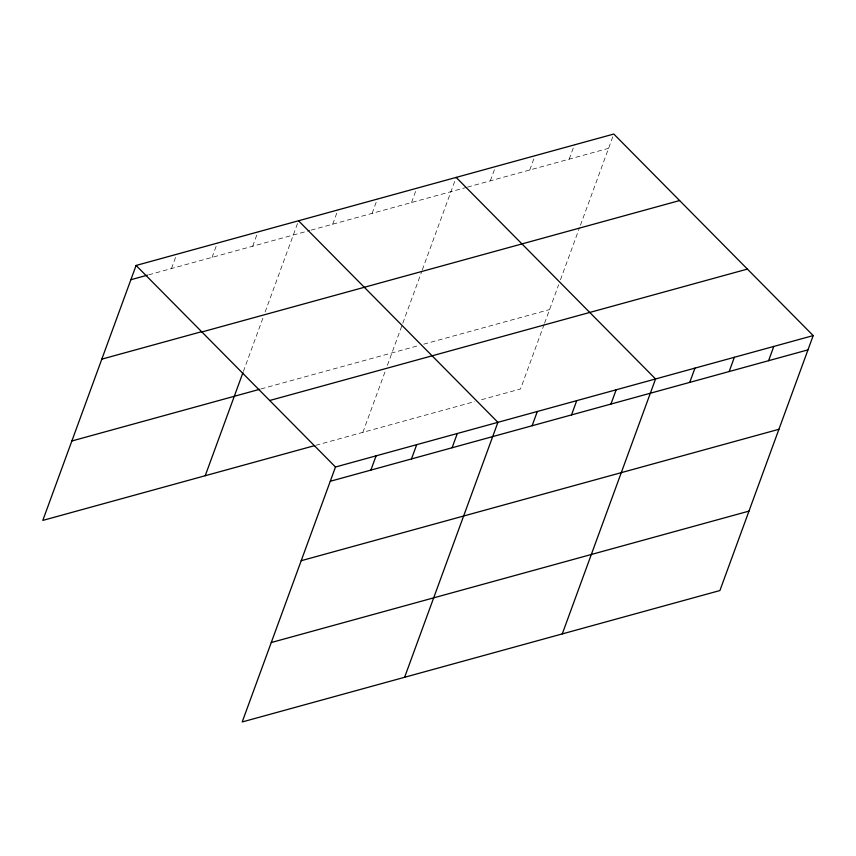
<?xml version="1.0" encoding="UTF-8"?>
<svg xmlns="http://www.w3.org/2000/svg" width="856" height="856" viewBox="0 0 856 856"><rect width="100%" height="100%" fill="white"/><g stroke="black" fill="none" stroke-linecap="round" stroke-linejoin="round"><path stroke-width="0.64" stroke-dasharray="4.28 3.21" d="M171.478 268.549L176.7 254.286M212.085 257.378L217.306 243.115M252.691 246.207L257.913 231.944M243.361 371.493L263.327 316.945M265.146 311.98L298.519 220.773M332.706 224.197L337.927 209.934M372.125 213.347L377.336 199.084M411.533 202.508L416.754 188.245M362.869 432.355L385.575 370.306M387.394 365.341L402.363 324.413M402.823 323.172L421.88 271.095M422.329 269.854L456.162 177.406M490.349 180.83L495.57 166.567M529.768 169.98L534.989 155.717M569.176 159.141L574.397 144.878M544.127 324.456L520.512 388.988L481.093 399.827M544.577 323.215L558.647 284.759M560.466 279.805L579.523 227.728M580.432 225.246L613.806 134.039M148.644 274.83L309.829 230.489M311.103 230.136L466.199 187.475M467.472 187.122L608.584 148.302M260.984 388.945L418.627 345.578M423.709 344.187L549.573 309.562M315.821 445.291L474.738 401.571"/><path stroke-width="1.28" d="M813.2 335.595L335.488 467.012L242.195 721.961L719.907 590.544L813.2 335.595L613.806 134.039L136.093 265.456L42.8 520.405L314.559 445.644M205.226 475.722L242.911 372.735M370.873 470.105L376.094 455.841M411.479 458.934L416.701 444.671M452.086 447.763L457.307 433.5M404.61 677.278L497.914 422.329L298.519 220.773M532.1 425.753L537.322 411.49M571.519 414.914L576.73 400.651M610.927 404.075L616.149 389.812M562.264 633.911L655.557 378.962L456.162 177.406M689.743 382.386L694.965 368.123M729.162 371.547L734.373 357.284M768.57 360.708L773.792 346.445M130.882 279.719L147.371 275.183M101.811 359.145L202.059 331.572M201.898 331.968L679.611 200.55M71.861 440.979L259.71 389.298M269.694 400.501L747.395 269.084M330.277 481.275L807.978 349.858M301.205 560.701L778.917 429.284M271.256 642.535L748.968 511.118M136.093 265.456L335.488 467.012"/></g></svg>
